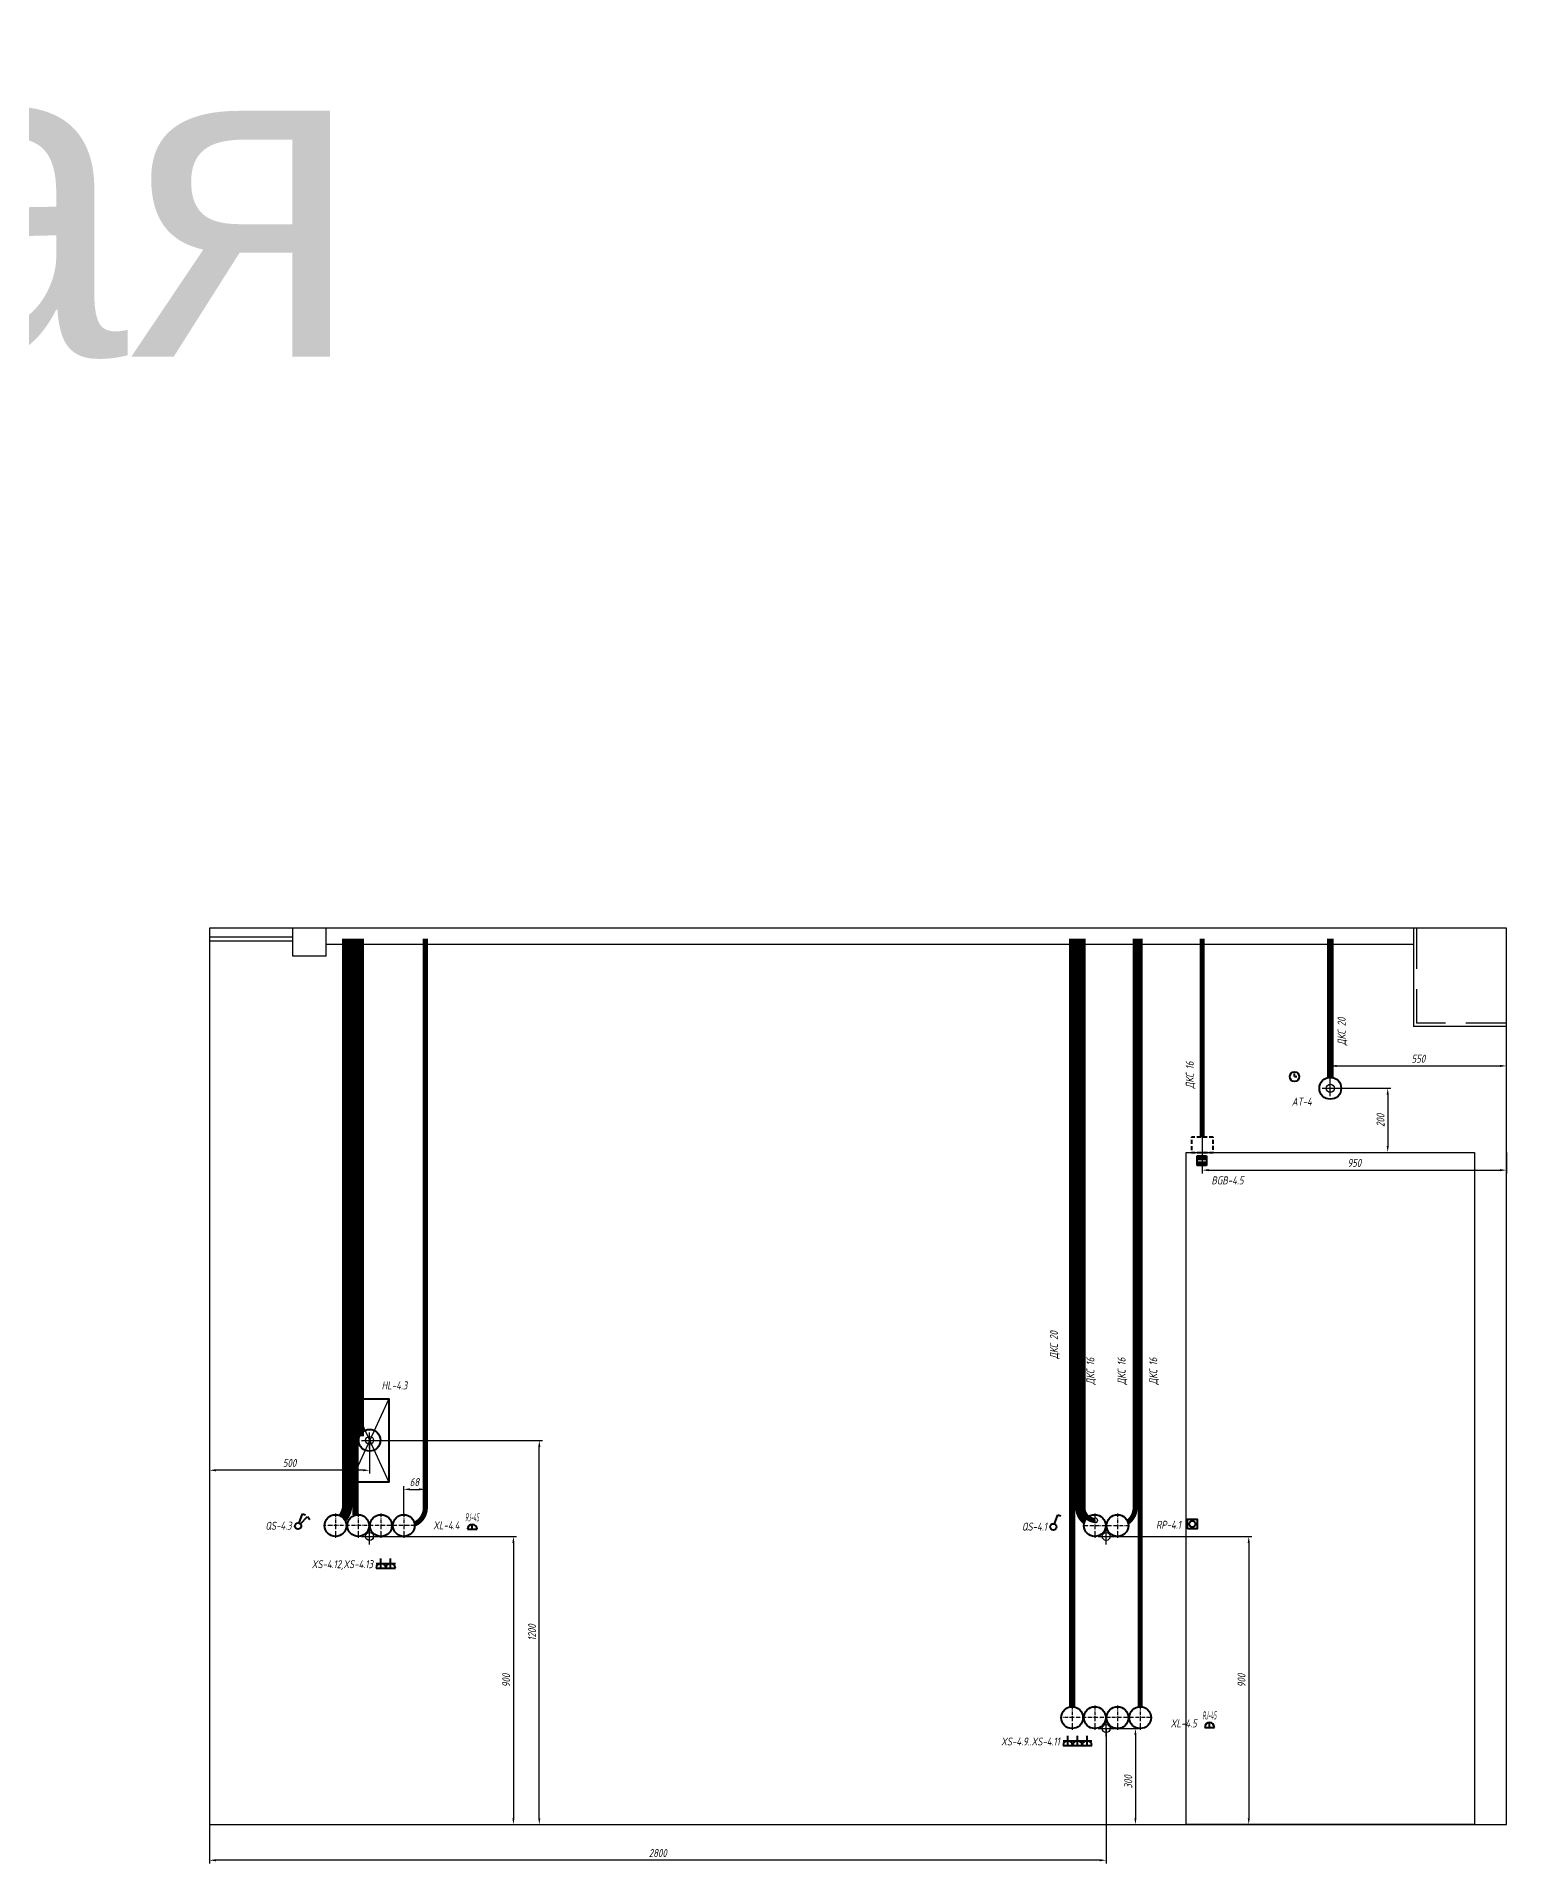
# Model space of a CAD drawing. Header units: millimetres. Extents: x -36498 to 56557, y -58468 to 154.
# Drawn here: x 23383 to 27973, y -31460 to -25753 of the extents above; entities that cross this region are included whole.
import ezdxf
from ezdxf.enums import TextEntityAlignment as Align

# ---------------------------------------------------------------- set-up
doc = ezdxf.new("R2010")
doc.units = ezdxf.units.MM
doc.header["$PDMODE"] = 34
doc.header["$PDSIZE"] = 25
doc.linetypes.add('ACAD_ISO10W100', pattern=[18.5, 12, -3, 0.5, -3])
doc.linetypes.add('DASHED', pattern=[19.05, 12.7, -6.35])
for name, color, linetype in [('01 Черновое', 7, 'Continuous'), ('02 Розетки', 7, 'Continuous'), ('03 Потолок', 7, 'Continuous'), ('04 Освещение', 7, 'Continuous'), ('05 Слаботочка', 7, 'Continuous'), ('06 Авт-ка климата', 7, 'Continuous'), ('08 Пож. и техн. сигн.', 7, 'Continuous'), ('11 Привязка размеры', 7, 'Continuous')]:
    doc.layers.add(name, color=color, linetype=linetype)
doc.layers.add('100 noprint', color=1, linetype='Continuous', plot=False)
doc.styles.get("Standard").update_dxf_attribs({"font": 'Ubuntu-R.ttf'})
doc.styles.add('ГОСТ-ISOCPEUR', font='isocpeui.ttf', dxfattribs={"width": 0.8})
doc.dimstyles.new('ISO-25', dxfattribs={"dimtxt": 2.5, "dimasz": 2.5, "dimexe": 1.25, "dimexo": 0.625, "dimtad": 1, "dimtxsty": 'Standard', "dimcen": 2.5, "dimadec": 0, "dimazin": 0, "dimtfac": 1, "dimtmove": 0, "dimatfit": 3, "dimfxl": 1, "dimarcsym": 0})

# ---------------------------------------------------------------- blocks, each defined once
blk = doc.blocks.new('часы')
at = {"color": 0, "lineweight": -2}
for q in [(9893.5, 982.52), (9894.25, 981.52)]:
    blk.add_line((9893.5, 981.52), q, dxfattribs=at)
blk.add_circle((9893.5, 981.52), 1.5, dxfattribs=at)
blk = doc.blocks.new('розетка скрытая трехполюсная')
at = {"color": 0, "lineweight": -2}
for p, q in [((-1.5, 1.5), (1.5, 1.5)), ((-1.5, 0), (1.5, 0)), ((0, 0), (0, 3))]:
    blk.add_line(p, q, dxfattribs=at)
blk.add_arc((0, 0), 1.5, 0, 180, dxfattribs=at)
blk = doc.blocks.new('кнопка 1')
at = {"color": 0, "lineweight": -2}
for p, q in [((0.35, 0.94), (1.39, 3.78)), ((1.39, 3.78), (2.34, 3.45))]:
    blk.add_line(p, q, dxfattribs=at)
blk.add_circle((0, 0), 1, dxfattribs=at)
blk = doc.blocks.new('кнопка 2')
at = {"color": 0, "lineweight": -2}
for p, q in [((0.35, 0.94), (1.39, 3.78)), ((0.71, 0.71), (2.93, 2.93)), ((1.39, 3.78), (2.34, 3.45)), ((2.93, 2.93), (3.66, 2))]:
    blk.add_line(p, q, dxfattribs=at)
blk.add_circle((0, 0), 1, dxfattribs=at)
blk = doc.blocks.new('розетка RJ-45')
at = {"color": 0, "lineweight": -2}
for p, q in [((-1.5, 0), (1.5, 0)), ((0, 0), (0, 1.5))]:
    blk.add_line(p, q, dxfattribs=at)
blk.add_arc((0, 0), 1.5, 0, 180, dxfattribs=at)
at = {"color": 0, "lineweight": -2, "style": 'ГОСТ-ISOCPEUR', "width": 0.4}
blk.add_text('RJ-45', height=2.5, dxfattribs=at).set_placement((0, 2.5), align=Align.CENTER)
blk = doc.blocks.new('регулятор')
at = {"color": 0, "lineweight": -2}
blk.add_lwpolyline([(-1.5, -1.5), (-1.5, 1.5), (1.5, 1.5), (1.5, -1.5)], close=True, dxfattribs=at)
blk.add_circle((0, 0), 1, dxfattribs=at)
blk = doc.blocks.new('*D133')
at = {"layer": '11 Привязка размеры', "color": 0, "lineweight": -2, "transparency": 16777216}
for p, q in [((24423.5, -30438.4), (24882.5, -30438.4)), ((24872.5, -30458.4), (24872.5, -31318.4)), ((24423.5, -31338.4), (24882.5, -31338.4))]:
    blk.add_line(p, q, dxfattribs=at)
at = {"layer": '11 Привязка размеры', "color": 0, "transparency": 16777216}
for points in [[(24875.8, -30458.4), (24869.2, -30458.4), (24872.5, -30438.4)], [(24869.2, -31318.4), (24875.8, -31318.4), (24872.5, -31338.4)]]:
    blk.add_solid(points, dxfattribs=at)
at = {"layer": 'Defpoints', "color": 0, "transparency": 16777216}
for p in [(24423.5, -30438.4), (24423.5, -31338.4), (24872.5, -31338.4)]:
    blk.add_point(p, dxfattribs=at)
at = {"layer": '11 Привязка размеры', "color": 0, "transparency": 16777216, "insert": (24850, -30888.4), "char_height": 25, "attachment_point": 5, "rotation": 90, "style": 'ГОСТ-ISOCPEUR'}
blk.add_mtext('900', dxfattribs=at)
blk = doc.blocks.new('*D134')
at = {"layer": '11 Привязка размеры', "color": 0, "lineweight": -2, "transparency": 16777216}
for p, q in [((24423.5, -30138.4), (24963.4, -30138.4)), ((24953.4, -31318.4), (24953.4, -30158.4)), ((24424.1, -31338.4), (24963.4, -31338.4))]:
    blk.add_line(p, q, dxfattribs=at)
at = {"layer": '11 Привязка размеры', "color": 0, "transparency": 16777216}
for points in [[(24956.7, -30158.4), (24950, -30158.4), (24953.4, -30138.4)], [(24950, -31318.4), (24956.7, -31318.4), (24953.4, -31338.4)]]:
    blk.add_solid(points, dxfattribs=at)
at = {"layer": 'Defpoints', "color": 0, "transparency": 16777216}
for p in [(24423.5, -30138.4), (24953.4, -30138.4), (24424.1, -31338.4)]:
    blk.add_point(p, dxfattribs=at)
at = {"layer": '11 Привязка размеры', "color": 0, "transparency": 16777216, "insert": (24930.9, -30738.4), "char_height": 25, "attachment_point": 5, "rotation": 90, "style": 'ГОСТ-ISOCPEUR'}
blk.add_mtext('1200', dxfattribs=at)
blk = doc.blocks.new('*D135')
at = {"layer": '11 Привязка размеры', "color": 0, "lineweight": -2, "transparency": 16777216}
for p, q in [((23923.5, -30138.4), (23923.5, -30241.5)), ((24423.5, -30138.4), (24423.5, -30241.5)), ((24403.5, -30231.5), (23943.5, -30231.5))]:
    blk.add_line(p, q, dxfattribs=at)
at = {"layer": '11 Привязка размеры', "color": 0, "transparency": 16777216}
for points in [[(23943.5, -30228.2), (23943.5, -30234.8), (23923.5, -30231.5)], [(24403.5, -30234.8), (24403.5, -30228.2), (24423.5, -30231.5)]]:
    blk.add_solid(points, dxfattribs=at)
at = {"layer": 'Defpoints', "color": 0, "transparency": 16777216}
for p in [(23923.5, -30138.4), (24423.5, -30138.4), (23923.5, -30231.5)]:
    blk.add_point(p, dxfattribs=at)
at = {"layer": '11 Привязка размеры', "color": 0, "transparency": 16777216, "insert": (24173.5, -30209), "char_height": 25, "attachment_point": 5, "style": 'ГОСТ-ISOCPEUR'}
blk.add_mtext('500', dxfattribs=at)
blk = doc.blocks.new('*D136')
at = {"layer": '11 Привязка размеры', "color": 0, "lineweight": -2, "transparency": 16777216}
for p, q in [((24530, -30366.5), (24530, -30281.2)), ((24550, -30291.2), (24577.5, -30291.2)), ((24597.5, -30348.4), (24597.5, -30281.2))]:
    blk.add_line(p, q, dxfattribs=at)
at = {"layer": '11 Привязка размеры', "color": 0, "transparency": 16777216}
for points in [[(24550, -30287.8), (24550, -30294.5), (24530, -30291.2)], [(24577.5, -30294.5), (24577.5, -30287.8), (24597.5, -30291.2)]]:
    blk.add_solid(points, dxfattribs=at)
at = {"layer": 'Defpoints', "color": 0, "transparency": 16777216}
for p in [(24597.5, -30291.2), (24597.5, -30348.4), (24530, -30366.5)]:
    blk.add_point(p, dxfattribs=at)
at = {"layer": '11 Привязка размеры', "color": 0, "transparency": 16777216, "insert": (24563.7, -30268.7), "char_height": 25, "attachment_point": 5, "style": 'ГОСТ-ISOCPEUR'}
blk.add_mtext('68', dxfattribs=at)
blk = doc.blocks.new('*D139')
at = {"layer": '11 Привязка размеры', "color": 0, "lineweight": -2, "transparency": 16777216}
for p, q in [((26723.5, -31038.4), (26824.9, -31038.4)), ((26814.9, -31058.4), (26814.9, -31318.4)), ((26723.5, -31338.4), (26824.9, -31338.4))]:
    blk.add_line(p, q, dxfattribs=at)
at = {"layer": '11 Привязка размеры', "color": 0, "transparency": 16777216}
for points in [[(26818.2, -31058.4), (26811.6, -31058.4), (26814.9, -31038.4)], [(26811.6, -31318.4), (26818.2, -31318.4), (26814.9, -31338.4)]]:
    blk.add_solid(points, dxfattribs=at)
at = {"layer": 'Defpoints', "color": 0, "transparency": 16777216}
for p in [(26723.5, -31038.4), (26723.5, -31338.4), (26814.9, -31338.4)]:
    blk.add_point(p, dxfattribs=at)
at = {"layer": '11 Привязка размеры', "color": 0, "transparency": 16777216, "insert": (26792.4, -31204.9), "char_height": 25, "attachment_point": 5, "rotation": 90, "style": 'ГОСТ-ISOCPEUR'}
blk.add_mtext('300', dxfattribs=at)
blk = doc.blocks.new('*D140')
at = {"layer": '11 Привязка размеры', "color": 0, "lineweight": -2, "transparency": 16777216}
for p, q in [((23923.5, -31038.4), (23923.5, -31459.9)), ((26723.5, -31038.4), (26723.5, -31459.9)), ((26703.5, -31449.9), (23943.5, -31449.9))]:
    blk.add_line(p, q, dxfattribs=at)
at = {"layer": '11 Привязка размеры', "color": 0, "transparency": 16777216}
for points in [[(23943.5, -31446.6), (23943.5, -31453.2), (23923.5, -31449.9)], [(26703.5, -31453.2), (26703.5, -31446.6), (26723.5, -31449.9)]]:
    blk.add_solid(points, dxfattribs=at)
at = {"layer": 'Defpoints', "color": 0, "transparency": 16777216}
for p in [(23923.5, -31038.4), (26723.5, -31038.4), (23923.5, -31449.9)]:
    blk.add_point(p, dxfattribs=at)
at = {"layer": '11 Привязка размеры', "color": 0, "transparency": 16777216, "insert": (25323.5, -31427.4), "char_height": 25, "attachment_point": 5, "style": 'ГОСТ-ISOCPEUR'}
blk.add_mtext('2800', dxfattribs=at)
blk = doc.blocks.new('геркон')
at = {"lineweight": -2}
for points in [[(3, 2), (3, 3), (0, 3), (0, 2)], [(3, 0), (3, 1), (0, 1), (0, 0)]]:
    blk.add_hatch(color=0, dxfattribs=at).paths.add_polyline_path(points)
at = {"color": 0, "lineweight": -2}
for p, q in [((0, 0), (0, 3)), ((0, 3), (3, 3)), ((0, 2), (3, 2)), ((0, 1), (3, 1)), ((3, 0), (0, 0)), ((3, 3), (3, 0))]:
    blk.add_line(p, q, dxfattribs=at)
blk = doc.blocks.new('*D141')
at = {"layer": '11 Привязка размеры', "color": 0, "lineweight": -2, "transparency": 16777216}
for p, q in [((27023.5, -29191.4), (27023.5, -29304)), ((27973.5, -29238.4), (27973.5, -29304)), ((27043.5, -29294), (27953.5, -29294))]:
    blk.add_line(p, q, dxfattribs=at)
at = {"layer": '11 Привязка размеры', "color": 0, "transparency": 16777216}
for points in [[(27043.5, -29290.7), (27043.5, -29297.4), (27023.5, -29294)], [(27953.5, -29297.4), (27953.5, -29290.7), (27973.5, -29294)]]:
    blk.add_solid(points, dxfattribs=at)
at = {"layer": 'Defpoints', "color": 0, "transparency": 16777216}
for p in [(27023.5, -29191.4), (27973.5, -29238.4), (27973.5, -29294)]:
    blk.add_point(p, dxfattribs=at)
at = {"layer": '11 Привязка размеры', "color": 0, "transparency": 16777216, "insert": (27498.5, -29271.5), "char_height": 25, "attachment_point": 5, "style": 'ГОСТ-ISOCPEUR'}
blk.add_mtext('950', dxfattribs=at)
blk = doc.blocks.new('*D142')
at = {"layer": '11 Привязка размеры', "color": 0, "lineweight": -2, "transparency": 16777216}
for p, q in [((26723.5, -30438.4), (27178.7, -30438.4)), ((27168.7, -30458.4), (27168.7, -31318.4)), ((26723.5, -31338.4), (27178.7, -31338.4))]:
    blk.add_line(p, q, dxfattribs=at)
at = {"layer": '11 Привязка размеры', "color": 0, "transparency": 16777216}
for points in [[(27172, -30458.4), (27165.4, -30458.4), (27168.7, -30438.4)], [(27165.4, -31318.4), (27172, -31318.4), (27168.7, -31338.4)]]:
    blk.add_solid(points, dxfattribs=at)
at = {"layer": 'Defpoints', "color": 0, "transparency": 16777216}
for p in [(26723.5, -30438.4), (26723.5, -31338.4), (27168.7, -31338.4)]:
    blk.add_point(p, dxfattribs=at)
at = {"layer": '11 Привязка размеры', "color": 0, "transparency": 16777216, "insert": (27146.2, -30888.4), "char_height": 25, "attachment_point": 5, "rotation": 90, "style": 'ГОСТ-ISOCPEUR'}
blk.add_mtext('900', dxfattribs=at)
blk = doc.blocks.new('*D143')
at = {"layer": '11 Привязка размеры', "color": 0, "lineweight": -2, "transparency": 16777216}
for p, q in [((27423.5, -29038.4), (27612.7, -29038.4)), ((27602.7, -29058.4), (27602.7, -29218.4)), ((27423.5, -29238.4), (27612.7, -29238.4))]:
    blk.add_line(p, q, dxfattribs=at)
at = {"layer": '11 Привязка размеры', "color": 0, "transparency": 16777216}
for points in [[(27606, -29058.4), (27599.4, -29058.4), (27602.7, -29038.4)], [(27599.4, -29218.4), (27606, -29218.4), (27602.7, -29238.4)]]:
    blk.add_solid(points, dxfattribs=at)
at = {"layer": 'Defpoints', "color": 0, "transparency": 16777216}
for p in [(27423.5, -29038.4), (27423.5, -29238.4), (27602.7, -29238.4)]:
    blk.add_point(p, dxfattribs=at)
at = {"layer": '11 Привязка размеры', "color": 0, "transparency": 16777216, "insert": (27580.2, -29138.4), "char_height": 25, "attachment_point": 5, "rotation": 90, "style": 'ГОСТ-ISOCPEUR'}
blk.add_mtext('200', dxfattribs=at)
blk = doc.blocks.new('*D144')
at = {"layer": '11 Привязка размеры', "color": 0, "lineweight": -2, "transparency": 16777216}
for p, q in [((27423.5, -29038.4), (27423.5, -28958.5)), ((27443.5, -28968.5), (27953.5, -28968.5)), ((27973.5, -29038.4), (27973.5, -28958.5))]:
    blk.add_line(p, q, dxfattribs=at)
at = {"layer": '11 Привязка размеры', "color": 0, "transparency": 16777216}
for points in [[(27443.5, -28965.1), (27443.5, -28971.8), (27423.5, -28968.5)], [(27953.5, -28971.8), (27953.5, -28965.1), (27973.5, -28968.5)]]:
    blk.add_solid(points, dxfattribs=at)
at = {"layer": 'Defpoints', "color": 0, "transparency": 16777216}
for p in [(27973.5, -28968.5), (27423.5, -29038.4), (27973.5, -29038.4)]:
    blk.add_point(p, dxfattribs=at)
at = {"layer": '11 Привязка размеры', "color": 0, "transparency": 16777216, "insert": (27698.5, -28946), "char_height": 25, "attachment_point": 5, "style": 'ГОСТ-ISOCPEUR'}
blk.add_mtext('550', dxfattribs=at)

msp = doc.modelspace()

# ---------------------------------------------------------------- linework, layer by layer
at = {"layer": '01 Черновое'}
for points in [[(27973.5, -31338.4), (27973.5, -28538.4), (23923.5, -28538.4), (23923.5, -31338.4)], [(27873.5, -29238.4), (27873.5, -31338.4), (26973.5, -31338.4), (26973.5, -29238.4)]]:
    msp.add_lwpolyline(points, close=True, dxfattribs=at)
at = {"layer": '02 Розетки', "color": 1, "const_width": 20, "flags": 128}
for points in [[(24379.5, -30371.5), (24379.5, -28571.4)], [(26617, -30970.4), (26617, -28571.4)]]:
    msp.add_lwpolyline(points, dxfattribs=at)
at = {"layer": '02 Розетки', "color": 1, "lineweight": 40}
for centre in [(24388, -30404.4), (24459, -30404.4), (26617, -31004.4), (26688, -31004.4), (26759, -31004.4)]:
    msp.add_circle(centre, 34, dxfattribs=at)
at = {"layer": '03 Потолок', "color": 1, "lineweight": -2}
for p, q in [((23923.5, -28565.4), (24183.5, -28565.4)), ((23923.5, -28577.9), (24183.5, -28577.9)), ((24183.5, -28625.4), (24183.5, -28538.4)), ((24287.5, -28625.4), (24287.5, -28538.4)), ((24287.5, -28588.4), (27683.5, -28588.4)), ((27683.5, -28538.4), (27683.5, -28844.9)), ((24287.5, -28625.4), (24183.5, -28625.4)), ((27973.5, -28844.9), (27683.5, -28844.9))]:
    msp.add_line(p, q, dxfattribs=at)
at = {"layer": '03 Потолок', "color": 1, "linetype": 'DASHED', "ltscale": 10}
for p in [(27693, -28538.4), (27973.5, -28835.4)]:
    msp.add_line(p, (27693, -28835.4), dxfattribs=at)
at = {"layer": '04 Освещение', "color": 3}
for p, q in [((24363.5, -30008.4), (24483.5, -30268.4)), ((24483.5, -30008.4), (24363.5, -30268.4))]:
    msp.add_line(p, q, dxfattribs=at)
at = {"layer": '04 Освещение', "color": 111, "const_width": 16}
for points in [[(24332.9, -30375.6, 0.172285), (24345.5, -30340.2), (24345.5, -28571.4)], [(26688, -30388.3, -0.392393), (26651, -30348.4), (26651, -28571.4)]]:
    msp.add_lwpolyline(points, format="xyb", dxfattribs=at)
at = {"layer": '04 Освещение', "color": 3, "const_width": 16, "flags": 128}
msp.add_lwpolyline([(24345.3, -30385.6, 0.172285), (24361.5, -30340.2), (24361.5, -28571.4)], format="xyb", dxfattribs=at)
msp.add_lwpolyline([(24397.5, -30126), (24397.5, -28571.4)], dxfattribs=at)
at = {"layer": '04 Освещение', "color": 3, "flags": 128}
msp.add_lwpolyline([(26656.2, -30392.3, 16, 16, -0.229101), (26635, -30348.4, 16, 16, 0), (26635, -28571.4, 16, 16, 0)], format="xyseb", dxfattribs=at)
at = {"layer": '04 Освещение', "color": 3, "lineweight": 40, "flags": 128}
msp.add_lwpolyline([(24363.5, -30268.4), (24363.5, -30008.4), (24483.5, -30008.4), (24483.5, -30268.4)], close=True, dxfattribs=at)
at = {"layer": '04 Освещение', "color": 3, "lineweight": 40}
for centre in [(24423.5, -30138), (24317, -30404.4), (26688, -30404.4)]:
    msp.add_circle(centre, 34, dxfattribs=at)
at = {"layer": '04 Освещение', "color": 3, "linetype": 'DASHED'}
msp.add_circle((26688, -30388.3), 8, dxfattribs=at)
at = {"layer": '05 Слаботочка', "color": 6, "const_width": 16, "flags": 128}
msp.add_lwpolyline([(24563.6, -30399.8, 0.299332), (24597.5, -30348.4), (24597.5, -28571.4)], format="xyb", dxfattribs=at)
msp.add_lwpolyline([(26830, -30970.4), (26830, -28571.4)], dxfattribs=at)
at = {"layer": '05 Слаботочка', "color": 5, "const_width": 20, "flags": 128}
msp.add_lwpolyline([(27423.5, -29004.4), (27423.5, -28571.4)], dxfattribs=at)
at = {"layer": '05 Слаботочка', "color": 5, "lineweight": 40}
msp.add_circle((27423.5, -29038.4), 34, dxfattribs=at)
at = {"layer": '05 Слаботочка', "color": 6, "lineweight": 40}
for centre in [(24530, -30404.4), (26830, -31004.4)]:
    msp.add_circle(centre, 34, dxfattribs=at)
at = {"layer": '06 Авт-ка климата', "flags": 128}
msp.add_lwpolyline([(26791.2, -30393.5, 16, 16, 0.238397), (26814, -30348.4, 16, 16, 0), (26814, -28571.4, 16, 16, 0)], format="xyseb", dxfattribs=at)
at = {"layer": '06 Авт-ка климата', "lineweight": 40}
msp.add_circle((26759, -30404.4), 34, dxfattribs=at)
at = {"layer": '08 Пож. и техн. сигн.', "const_width": 16, "flags": 128}
msp.add_lwpolyline([(27023.5, -29191.4), (27023.5, -28571.4)], dxfattribs=at)
at = {"layer": '08 Пож. и техн. сигн.', "linetype": 'DASHED', "lineweight": 40, "flags": 128}
msp.add_lwpolyline([(27057.5, -29191.4), (26989.5, -29191.4), (26989.5, -29238.4), (27057.5, -29238.4)], close=True, dxfattribs=at)
at = {"layer": '11 Привязка размеры', "linetype": 'ACAD_ISO10W100'}
for p, q in [((24564, -30404.4), (24283, -30404.4)), ((24317, -30366.5), (24317, -30442.3)), ((24388, -30366.5), (24388, -30442.3)), ((24459, -30366.5), (24459, -30442.3)), ((24530, -30366.5), (24530, -30442.3)), ((26654, -30404.4), (26793, -30404.4)), ((26688, -30366.5), (26688, -30442.3)), ((26759, -30366.5), (26759, -30442.3)), ((26617, -30966.5), (26617, -31042.3)), ((26688, -30966.5), (26688, -31042.3)), ((26759, -30966.5), (26759, -31042.3)), ((26830, -30966.5), (26830, -31042.3)), ((26864, -31004.4), (26583, -31004.4))]:
    msp.add_line(p, q, dxfattribs=at)
at = {"layer": '11 Привязка размеры', "lineweight": -2}
for p in [(27423.5, -29038.4), (24423.5, -30138.4), (24423.5, -30438.4), (26723.5, -30438.4), (26723.5, -31038.4)]:
    msp.add_point(p, dxfattribs=at)

# ---------------------------------------------------------------- block references
at = {"layer": '02 Розетки', "color": 1, "lineweight": 40, "xscale": 10, "yscale": 10, "zscale": 10}
for p in [(24458.9, -30537.5), (24488.9, -30537.5), (26603.8, -31091.4), (26633.8, -31091.4), (26663.8, -31091.4)]:
    msp.add_blockref('розетка скрытая трехполюсная', p, dxfattribs=at)
at = {"layer": '04 Освещение', "color": 3, "lineweight": 40, "xscale": 10, "yscale": 10, "zscale": 10}
for name, p in [('кнопка 2', (24200.1, -30405.7)), ('кнопка 1', (26558.6, -30408.5))]:
    msp.add_blockref(name, p, dxfattribs=at)
at = {"layer": '05 Слаботочка', "color": 5, "lineweight": 40, "xscale": 10, "yscale": 10, "zscale": 10}
msp.add_blockref('часы', (-71623.4, -38817.2), dxfattribs=at)
at = {"layer": '05 Слаботочка', "color": 6, "lineweight": 40, "xscale": 10, "yscale": 10, "zscale": 10}
for p in [(24744, -30416), (27046.3, -31034.8)]:
    msp.add_blockref('розетка RJ-45', p, dxfattribs=at)
at = {"layer": '06 Авт-ка климата', "lineweight": 40, "xscale": 10, "yscale": 10, "zscale": 10}
msp.add_blockref('регулятор', (26992.6, -30399.5), dxfattribs=at)
at = {"layer": '08 Пож. и техн. сигн.', "lineweight": 40, "xscale": 10, "yscale": 10, "zscale": 10}
msp.add_blockref('геркон', (27007.3, -29279.4), dxfattribs=at)

# ---------------------------------------------------------------- texts
at = {"layer": '02 Розетки', "linetype": 'Continuous', "style": 'ГОСТ-ISOCPEUR', "width": 0.8}
for s, p in [('XS-4.12,XS-4.13', (24433.9, -30537.5)), ('XS-4.9..XS-4.11', (26578.8, -31091.4))]:
    msp.add_text(s, height=25, dxfattribs=at).set_placement(p, align=Align.RIGHT)
at = {"layer": '02 Розетки', "color": 1, "insert": (26578, -29883.6), "char_height": 25, "width": 270.313, "attachment_point": 7, "rotation": 90, "style": 'ГОСТ-ISOCPEUR'}
msp.add_mtext('{ДКС 20}', dxfattribs=at)
at = {"layer": '04 Освещение', "linetype": 'Continuous', "style": 'ГОСТ-ISOCPEUR', "width": 0.8}
for s, p in [('HL-4.3', (24541.3, -29979.1)), ('QS-4.3', (24179.9, -30417.4)), ('QS-4.1', (26538.4, -30420.2))]:
    msp.add_text(s, height=25, dxfattribs=at).set_placement(p, align=Align.RIGHT)
at = {"layer": '04 Освещение', "color": 3, "insert": (26692, -29963.9), "char_height": 25, "width": 270.313, "attachment_point": 7, "rotation": 90, "style": 'ГОСТ-ISOCPEUR'}
msp.add_mtext('{ДКС 16}', dxfattribs=at)
at = {"layer": '05 Слаботочка', "linetype": 'Continuous', "style": 'ГОСТ-ISOCPEUR', "width": 0.8}
for s, p in [('AT-4', (27365.8, -29092.3)), ('XL-4.4', (24704, -30416)), ('XL-4.5', (27006.3, -31034.8))]:
    msp.add_text(s, height=25, dxfattribs=at).set_placement(p, align=Align.RIGHT)
at = {"layer": '05 Слаботочка', "color": 5, "insert": (27446.3, -28903.9), "char_height": 25, "width": 270.313, "attachment_point": 1, "rotation": 90, "style": 'ГОСТ-ISOCPEUR'}
msp.add_mtext('{ДКС 20}', dxfattribs=at)
at = {"layer": '05 Слаботочка', "color": 6, "insert": (26888.2, -29963.9), "char_height": 25, "width": 270.313, "attachment_point": 7, "rotation": 90, "style": 'ГОСТ-ISOCPEUR'}
msp.add_mtext('{ДКС 16}', dxfattribs=at)
at = {"layer": '06 Авт-ка климата', "linetype": 'Continuous', "style": 'ГОСТ-ISOCPEUR', "width": 0.8}
msp.add_text('RP-4.1', height=25, dxfattribs=at).set_placement((26956.9, -30414.5), align=Align.RIGHT)
at = {"layer": '06 Авт-ка климата', "insert": (26789.3, -29963.9), "char_height": 25, "width": 270.313, "attachment_point": 7, "rotation": 90, "style": 'ГОСТ-ISOCPEUR'}
msp.add_mtext('{ДКС 16}', dxfattribs=at)
at = {"layer": '08 Пож. и техн. сигн.', "linetype": 'Continuous', "style": 'ГОСТ-ISOCPEUR', "width": 0.8}
msp.add_text('BGB-4.5', height=25, dxfattribs=at).set_placement((27152.4, -29338.5), align=Align.RIGHT)
at = {"layer": '08 Пож. и техн. сигн.', "insert": (27002.3, -29038.7), "char_height": 25, "width": 270.313, "attachment_point": 7, "rotation": 90, "style": 'ГОСТ-ISOCPEUR'}
msp.add_mtext('{ДКС 16}', dxfattribs=at)
at = {"layer": '100 noprint', "insert": (19409.2, -25752.7), "char_height": 1000, "width": 2318.604, "attachment_point": 1}
msp.add_mtext('{Детская}', dxfattribs=at)

# ---------------------------------------------------------------- dimensions: what is measured, and where the dimension line sits
at = {"layer": '11 Привязка размеры'}
dim = msp.add_linear_dim(base=(27973.5, -28968.5), p1=(27423.5, -29038.4), p2=(27973.5, -29038.4), dimstyle='ISO-25', override={"dimtxt": 25, "dimasz": 20, "dimexe": 10, "dimexo": 0, "dimgap": 10, "dimdec": 0, "dimtxsty": 'ГОСТ-ISOCPEUR'}, dxfattribs=at)
dim.commit()
dim.dimension.update_dxf_attribs({"geometry": '*D144', "text_midpoint": (27698.5, -28946)})
for base, p1, p2, angle, picture, middle in [((27602.7, -29238.4), (27423.5, -29038.4), (27423.5, -29238.4), 90, '*D143', (27602.7, -29138.4)), ((23923.5, -31449.9), (26723.5, -31038.4), (23923.5, -31038.4), 180, '*D140', (25323.5, -31449.9)), ((26814.9, -31338.4), (26723.5, -31038.4), (26723.5, -31338.4), 90, '*D139', (26814.9, -31204.9))]:
    dim = msp.add_linear_dim(base=base, p1=p1, p2=p2, angle=angle, dimstyle='ISO-25', override={"dimtxt": 25, "dimasz": 20, "dimexe": 10, "dimexo": 0, "dimgap": 10, "dimdec": 0, "dimtxsty": 'ГОСТ-ISOCPEUR'}, dxfattribs=at)
    dim.commit()
    dim.dimension.update_dxf_attribs({"geometry": picture, "text_midpoint": middle, "dimtype": 160})
dim = msp.add_linear_dim(base=(27973.5, -29294), p1=(27023.5, -29191.4), p2=(27973.5, -29238.4), dimstyle='ISO-25', override={"dimtxt": 25, "dimasz": 20, "dimexe": 10, "dimexo": 0, "dimgap": 10, "dimdec": 0, "dimtxsty": 'ГОСТ-ISOCPEUR'}, dxfattribs=at)
dim.commit()
dim.dimension.update_dxf_attribs({"geometry": '*D141', "text_midpoint": (27498.5, -29294), "dimtype": 160})
for base, p1, p2, angle, picture, middle in [((23923.5, -30231.5), (24423.5, -30138.4), (23923.5, -30138.4), 180, '*D135', (24173.5, -30209)), ((24953.4, -30138.4), (24424.1, -31338.4), (24423.5, -30138.4), 90, '*D134', (24930.9, -30738.4)), ((24597.4536182, -30291.1516686), (24529.9536182, -30366.4753332), (24597.4536182, -30348.3789992), 180, '*D136', (24563.7036182, -30268.6516686)), ((24872.5, -31338.4), (24423.5, -30438.4), (24423.5, -31338.4), 90, '*D133', (24850, -30888.4)), ((27168.7, -31338.4), (26723.5, -30438.4), (26723.5, -31338.4), 90, '*D142', (27146.2, -30888.4))]:
    dim = msp.add_linear_dim(base=base, p1=p1, p2=p2, angle=angle, dimstyle='ISO-25', override={"dimtxt": 25, "dimasz": 20, "dimexe": 10, "dimexo": 0, "dimgap": 10, "dimdec": 0, "dimtxsty": 'ГОСТ-ISOCPEUR'}, dxfattribs=at)
    dim.commit()
    dim.dimension.update_dxf_attribs({"geometry": picture, "text_midpoint": middle})

doc.saveas('drawing.dxf')
